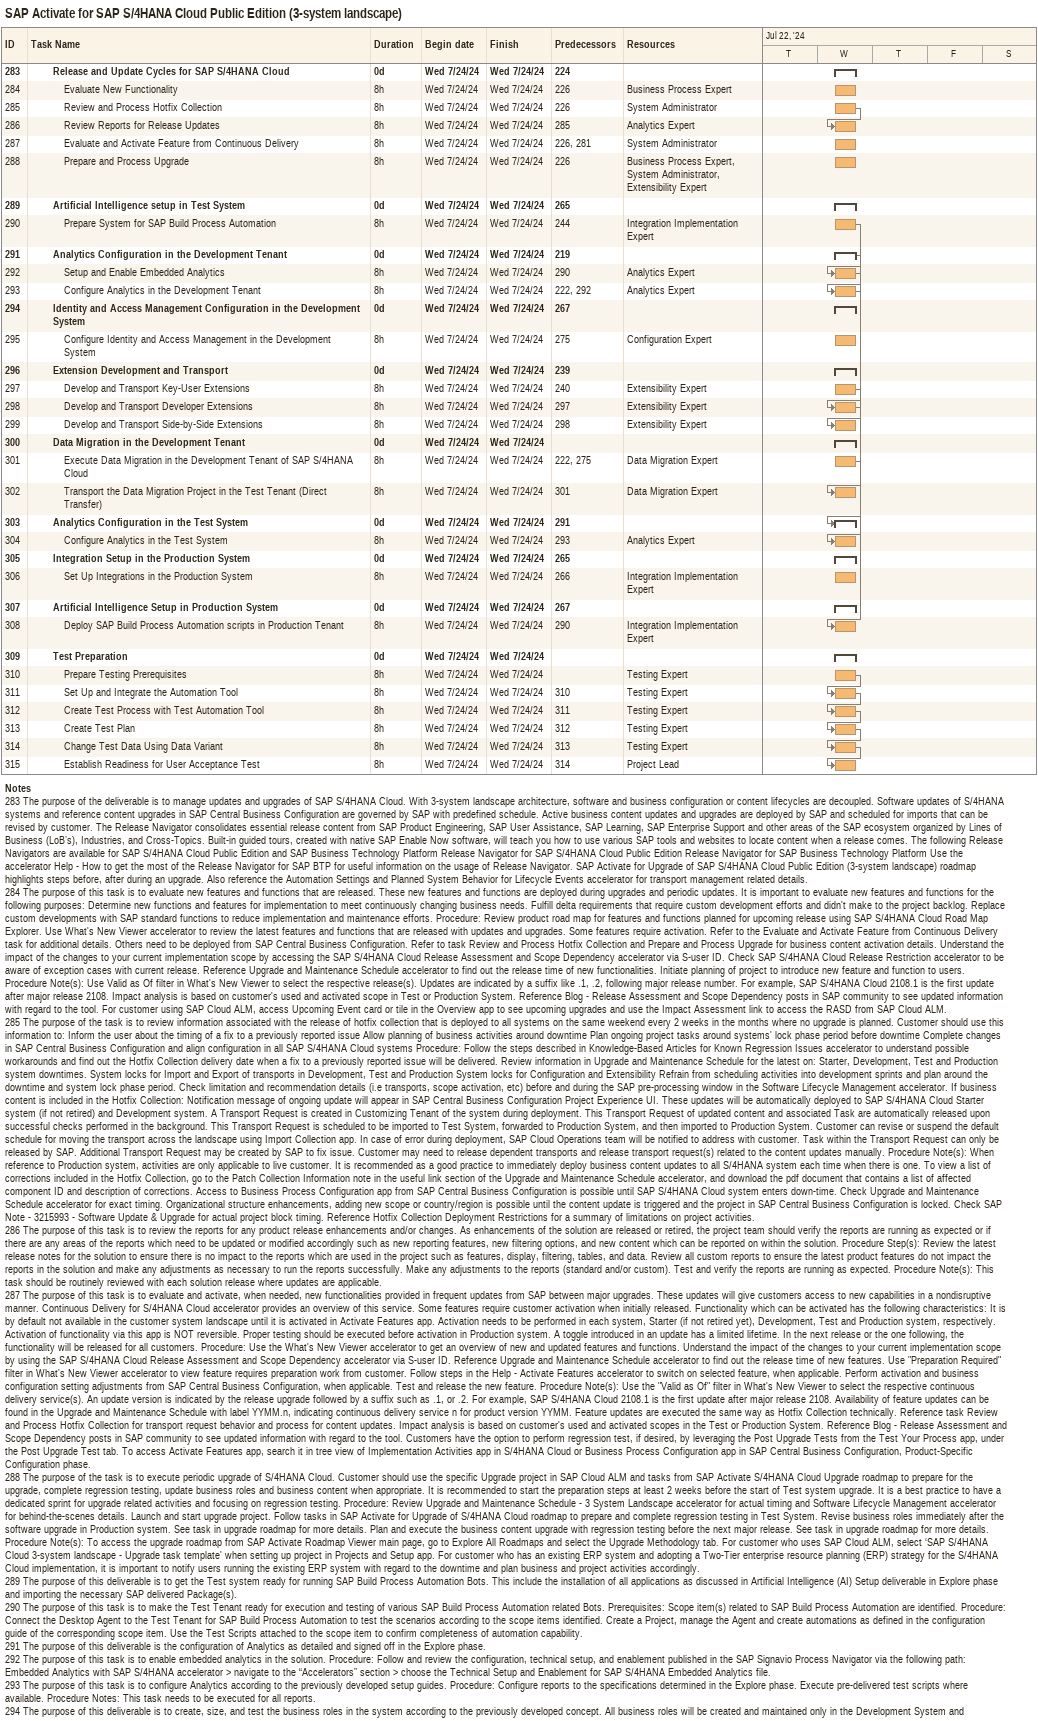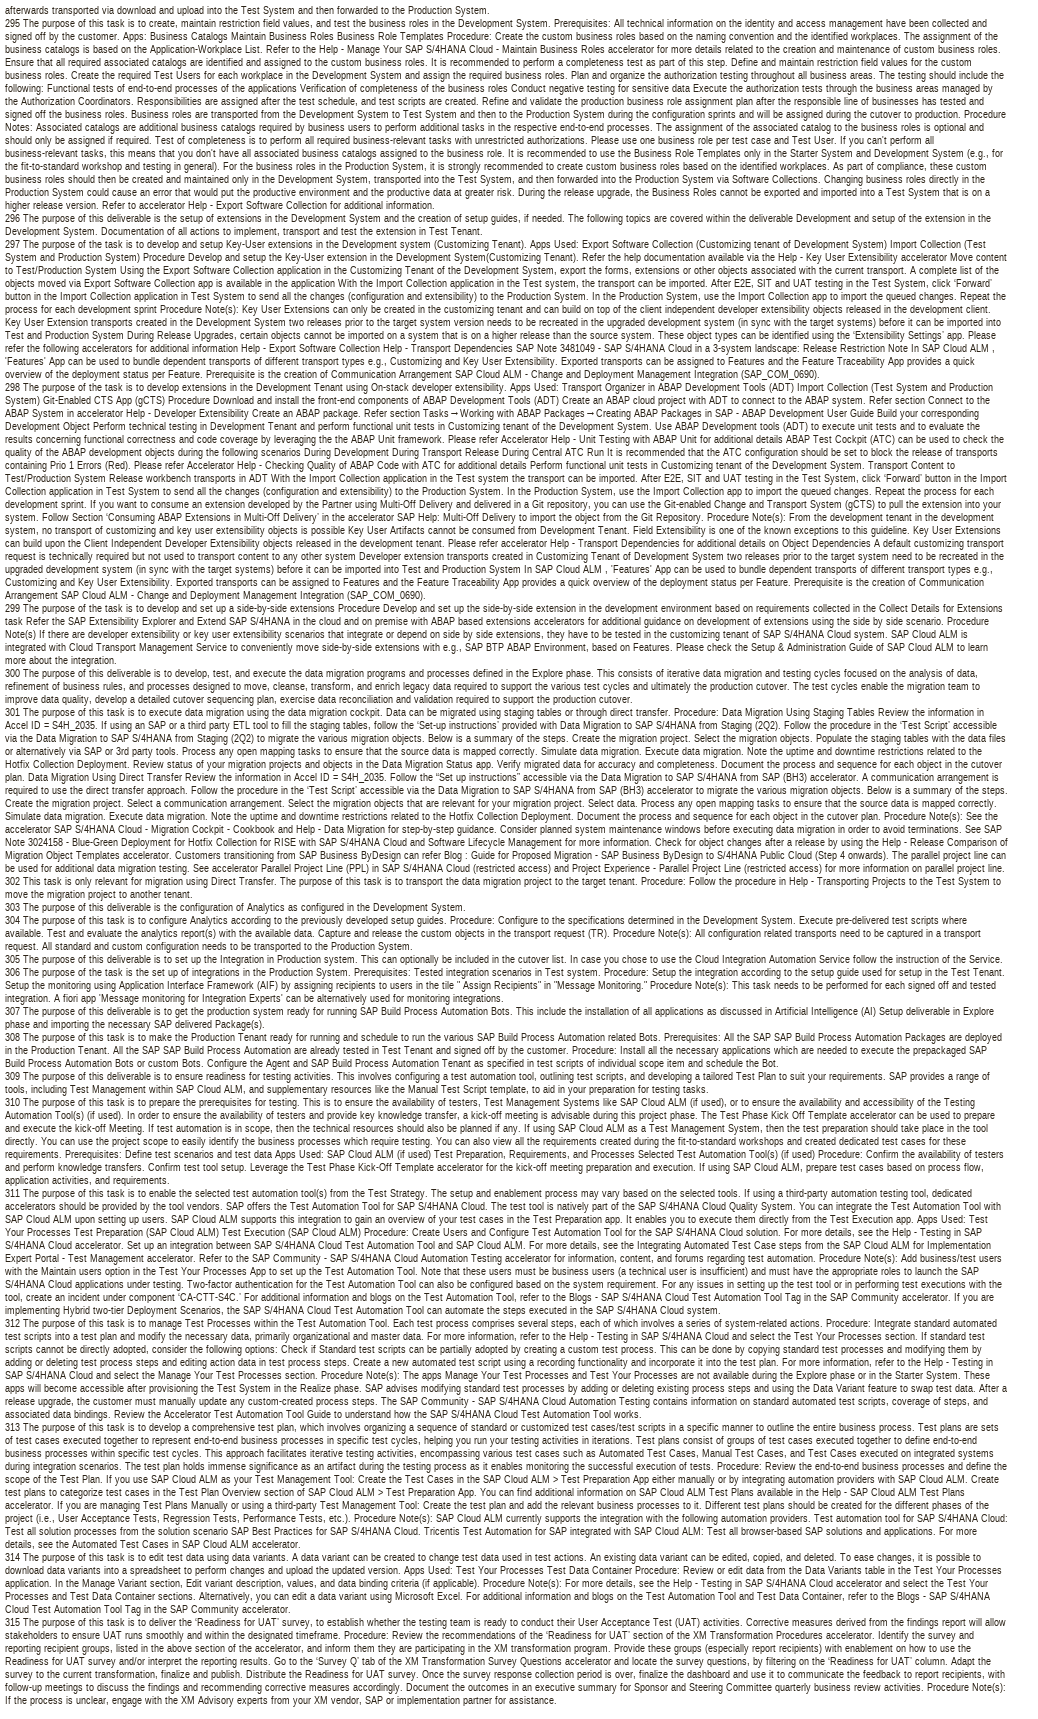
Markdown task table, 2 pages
SAP Activate for SAP S/4HANA Cloud Public Edition (3-system landscape)

| ID | Level | Task | Duration | Start | Finish | Predecessors | Resources |
|---|---|---|---|---|---|---|---|
| 283 | 3 | **Release and Update Cycles for SAP S/4HANA Cloud** | 0d | 2024-07-24 | 2024-07-24 | 224 |  |
| 284 | 4 | Evaluate New Functionality | 8h | 2024-07-24 | 2024-07-24 | 226 | Business Process Expert |
| 285 | 4 | Review and Process Hotfix Collection | 8h | 2024-07-24 | 2024-07-24 | 226 | System Administrator |
| 286 | 4 | Review Reports for Release Updates | 8h | 2024-07-24 | 2024-07-24 | 285 | Analytics Expert |
| 287 | 4 | Evaluate and Activate Feature from Continuous Delivery | 8h | 2024-07-24 | 2024-07-24 | 226, 281 | System Administrator |
| 288 | 4 | Prepare and Process Upgrade | 8h | 2024-07-24 | 2024-07-24 | 226 | Business Process Expert, System Administrator, Extensibility Expert |
| 289 | 3 | **Artificial Intelligence setup in Test System** | 0d | 2024-07-24 | 2024-07-24 | 265 |  |
| 290 | 4 | Prepare System for SAP Build Process Automation | 8h | 2024-07-24 | 2024-07-24 | 244 | Integration Implementation Expert |
| 291 | 3 | **Analytics Configuration in the Development Tenant** | 0d | 2024-07-24 | 2024-07-24 | 219 |  |
| 292 | 4 | Setup and Enable Embedded Analytics | 8h | 2024-07-24 | 2024-07-24 | 290 | Analytics Expert |
| 293 | 4 | Configure Analytics in the Development Tenant | 8h | 2024-07-24 | 2024-07-24 | 222, 292 | Analytics Expert |
| 294 | 3 | **Identity and Access Management Configuration in the Development System** | 0d | 2024-07-24 | 2024-07-24 | 267 |  |
| 295 | 4 | Configure Identity and Access Management in the Development System | 8h | 2024-07-24 | 2024-07-24 | 275 | Configuration Expert |
| 296 | 3 | **Extension Development and Transport** | 0d | 2024-07-24 | 2024-07-24 | 239 |  |
| 297 | 4 | Develop and Transport Key-User Extensions | 8h | 2024-07-24 | 2024-07-24 | 240 | Extensibility Expert |
| 298 | 4 | Develop and Transport Developer Extensions | 8h | 2024-07-24 | 2024-07-24 | 297 | Extensibility Expert |
| 299 | 4 | Develop and Transport Side-by-Side Extensions | 8h | 2024-07-24 | 2024-07-24 | 298 | Extensibility Expert |
| 300 | 3 | **Data Migration in the Development Tenant** | 0d | 2024-07-24 | 2024-07-24 |  |  |
| 301 | 4 | Execute Data Migration in the Development Tenant of SAP S/4HANA Cloud | 8h | 2024-07-24 | 2024-07-24 | 222, 275 | Data Migration Expert |
| 302 | 4 | Transport the Data Migration Project in the Test Tenant (Direct Transfer) | 8h | 2024-07-24 | 2024-07-24 | 301 | Data Migration Expert |
| 303 | 3 | **Analytics Configuration in the Test System** | 0d | 2024-07-24 | 2024-07-24 | 291 |  |
| 304 | 4 | Configure Analytics in the Test System | 8h | 2024-07-24 | 2024-07-24 | 293 | Analytics Expert |
| 305 | 3 | **Integration Setup in the Production System** | 0d | 2024-07-24 | 2024-07-24 | 265 |  |
| 306 | 4 | Set Up Integrations in the Production System | 8h | 2024-07-24 | 2024-07-24 | 266 | Integration Implementation Expert |
| 307 | 3 | **Artificial Intelligence Setup in Production System** | 0d | 2024-07-24 | 2024-07-24 | 267 |  |
| 308 | 4 | Deploy SAP Build Process Automation scripts in Production Tenant | 8h | 2024-07-24 | 2024-07-24 | 290 | Integration Implementation Expert |
| 309 | 3 | **Test Preparation** | 0d | 2024-07-24 | 2024-07-24 |  |  |
| 310 | 4 | Prepare Testing Prerequisites | 8h | 2024-07-24 | 2024-07-24 |  | Testing Expert |
| 311 | 4 | Set Up and Integrate the Automation Tool | 8h | 2024-07-24 | 2024-07-24 | 310 | Testing Expert |
| 312 | 4 | Create Test Process with Test Automation Tool | 8h | 2024-07-24 | 2024-07-24 | 311 | Testing Expert |
| 313 | 4 | Create Test Plan | 8h | 2024-07-24 | 2024-07-24 | 312 | Testing Expert |
| 314 | 4 | Change Test Data Using Data Variant | 8h | 2024-07-24 | 2024-07-24 | 313 | Testing Expert |
| 315 | 4 | Establish Readiness for User Acceptance Test | 8h | 2024-07-24 | 2024-07-24 | 314 | Project Lead |

Notes
- 283: The purpose of the deliverable is to manage updates and upgrades of SAP S/4HANA Cloud. With 3-system landscape architecture, software and business configuration or content lifecycles are decoupled. Software updates of S/4HANA systems and reference content upgrades in SAP Central Business Configuration are governed by SAP with predefined schedule. Active business content updates and upgrades are deployed by SAP and scheduled for imports that can be revised by customer. The Release Navigator consolidates essential release content from SAP Product Engineering, SAP User Assistance, SAP Learning, SAP Enterprise Support and other areas of the SAP ecosystem organized by Lines of Business (LoB’s), Industries, and Cross-Topics. Built-in guided tours, created with native SAP Enable Now software, will teach you how to use various SAP tools and websites to locate content when a release comes. The following Release Navigators are available for SAP S/4HANA Cloud Public Edition and SAP Business Technology Platform Release Navigator for SAP S/4HANA Cloud Public Edition Release Navigator for SAP Business Technology Platform Use the accelerator Help - How to get the most of the Release Navigator for SAP BTP for useful information on the usage of Release Navigator. SAP Activate for Upgrade of SAP S/4HANA Cloud Public Edition (3-system landscape) roadmap highlights steps before, after during an upgrade. Also reference the Automation Settings and Planned System Behavior for Lifecycle Events accelerator for transport management related details.
- 284: The purpose of this task is to evaluate new features and functions that are released. These new features and functions are deployed during upgrades and periodic updates. It is important to evaluate new features and functions for the following purposes: Determine new functions and features for implementation to meet continuously changing business needs. Fulfill delta requirements that require custom development efforts and didn't make to the project backlog. Replace custom developments with SAP standard functions to reduce implementation and maintenance efforts. Procedure: Review product road map for features and functions planned for upcoming release using SAP S/4HANA Cloud Road Map Explorer. Use What's New Viewer accelerator to review the latest features and functions that are released with updates and upgrades. Some features require activation. Refer to the Evaluate and Activate Feature from Continuous Delivery task for additional details. Others need to be deployed from SAP Central Business Configuration. Refer to task Review and Process Hotfix Collection and Prepare and Process Upgrade for business content activation details. Understand the impact of the changes to your current implementation scope by accessing the SAP S/4HANA Cloud Release Assessment and Scope Dependency accelerator via S-user ID. Check SAP S/4HANA Cloud Release Restriction accelerator to be aware of exception cases with current release. Reference Upgrade and Maintenance Schedule accelerator to find out the release time of new functionalities. Initiate planning of project to introduce new feature and function to users. Procedure Note(s): Use Valid as Of filter in What's New Viewer to select the respective release(s). Updates are indicated by a suffix like .1, .2, following major release number. For example, SAP S/4HANA Cloud 2108.1 is the first update after major release 2108. Impact analysis is based on customer's used and activated scope in Test or Production System. Reference Blog - Release Assessment and Scope Dependency posts in SAP community to see updated information with regard to the tool. For customer using SAP Cloud ALM, access Upcoming Event card or tile in the Overview app to see upcoming upgrades and use the Impact Assessment link to access the RASD from SAP Cloud ALM.
- 285: The purpose of the task is to review information associated with the release of hotfix collection that is deployed to all systems on the same weekend every 2 weeks in the months where no upgrade is planned. Customer should use this information to: Inform the user about the timing of a fix to a previously reported issue Allow planning of business activities around downtime Plan ongoing project tasks around systems' lock phase period before downtime Complete changes in SAP Central Business Configuration and align configuration in all SAP S/4HANA Cloud systems Procedure: Follow the steps described in Knowledge-Based Articles for Known Regression Issues accelerator to understand possible workarounds and find out the Hotfix Collection delivery date when a fix to a previously reported issue will be delivered. Review information in Upgrade and Maintenance Schedule for the latest on: Starter, Development, Test and Production system downtimes. System locks for Import and Export of transports in Development, Test and Production System locks for Configuration and Extensibility Refrain from scheduling activities into development sprints and plan around the downtime and system lock phase period. Check limitation and recommendation details (i.e transports, scope activation, etc) before and during the SAP pre-processing window in the Software Lifecycle Management accelerator. If business content is included in the Hotfix Collection: Notification message of ongoing update will appear in SAP Central Business Configuration Project Experience UI. These updates will be automatically deployed to SAP S/4HANA Cloud Starter system (if not retired) and Development system. A Transport Request is created in Customizing Tenant of the system during deployment. This Transport Request of updated content and associated Task are automatically released upon successful checks performed in the background. This Transport Request is scheduled to be imported to Test System, forwarded to Production System, and then imported to Production System. Customer can revise or suspend the default schedule for moving the transport across the landscape using Import Collection app. In case of error during deployment, SAP Cloud Operations team will be notified to address with customer. Task within the Transport Request can only be released by SAP. Additional Transport Request may be created by SAP to fix issue. Customer may need to release dependent transports and release transport request(s) related to the content updates manually. Procedure Note(s): When reference to Production system, activities are only applicable to live customer. It is recommended as a good practice to immediately deploy business content updates to all S/4HANA system each time when there is one. To view a list of corrections included in the Hotfix Collection, go to the Patch Collection Information note in the useful link section of the Upgrade and Maintenance Schedule accelerator, and download the pdf document that contains a list of affected component ID and description of corrections. Access to Business Process Configuration app from SAP Central Business Configuration is possible until SAP S/4HANA Cloud system enters down-time. Check Upgrade and Maintenance Schedule accelerator for exact timing. Organizational structure enhancements, adding new scope or country/region is possible until the content update is triggered and the project in SAP Central Business Configuration is locked. Check SAP Note - 3215993 - Software Update & Upgrade for actual project block timing. Reference Hotfix Collection Deployment Restrictions for a summary of limitations on project activities.
- 286: The purpose of this task is to review the reports for any product release enhancements and/or changes. As enhancements of the solution are released or retired, the project team should verify the reports are running as expected or if there are any areas of the reports which need to be updated or modified accordingly such as new reporting features, new filtering options, and new content which can be reported on within the solution. Procedure Step(s): Review the latest release notes for the solution to ensure there is no impact to the reports which are used in the project such as features, display, filtering, tables, and data. Review all custom reports to ensure the latest product features do not impact the reports in the solution and make any adjustments as necessary to run the reports successfully. Make any adjustments to the reports (standard and/or custom). Test and verify the reports are running as expected. Procedure Note(s): This task should be routinely reviewed with each solution release where updates are applicable.
- 287: The purpose of this task is to evaluate and activate, when needed, new functionalities provided in frequent updates from SAP between major upgrades. These updates will give customers access to new capabilities in a nondisruptive manner. Continuous Delivery for S/4HANA Cloud accelerator provides an overview of this service. Some features require customer activation when initially released. Functionality which can be activated has the following characteristics: It is by default not available in the customer system landscape until it is activated in Activate Features app. Activation needs to be performed in each system, Starter (if not retired yet), Development, Test and Production system, respectively. Activation of functionality via this app is NOT reversible. Proper testing should be executed before activation in Production system. A toggle introduced in an update has a limited lifetime. In the next release or the one following, the functionality will be released for all customers. Procedure: Use the What's New Viewer accelerator to get an overview of new and updated features and functions. Understand the impact of the changes to your current implementation scope by using the SAP S/4HANA Cloud Release Assessment and Scope Dependency accelerator via S-user ID. Reference Upgrade and Maintenance Schedule accelerator to find out the release time of new features. Use "Preparation Required" filter in What's New Viewer accelerator to view feature requires preparation work from customer. Follow steps in the Help - Activate Features accelerator to switch on selected feature, when applicable. Perform activation and business configuration setting adjustments from SAP Central Business Configuration, when applicable. Test and release the new feature. Procedure Note(s): Use the "Valid as Of" filter in What's New Viewer to select the respective continuous delivery service(s). An update version is indicated by the release upgrade followed by a suffix such as .1, or .2. For example, SAP S/4HANA Cloud 2108.1 is the first update after major release 2108. Availability of feature updates can be found in the Upgrade and Maintenance Schedule with label YYMM.n, indicating continuous delivery service n for product version YYMM. Feature updates are executed the same way as Hotfix Collection technically. Reference task Review and Process Hotfix Collection for transport request behavior and process for content updates. Impact analysis is based on customer's used and activated scopes in the Test or Production System. Reference Blog - Release Assessment and Scope Dependency posts in SAP community to see updated information with regard to the tool. Customers have the option to perform regression test, if desired, by leveraging the Post Upgrade Tests from the Test Your Process app, under the Post Upgrade Test tab. To access Activate Features app, search it in tree view of Implementation Activities app in S/4HANA Cloud or Business Process Configuration app in SAP Central Business Configuration, Product-Specific Configuration phase.
- 288: The purpose of the task is to execute periodic upgrade of S/4HANA Cloud. Customer should use the specific Upgrade project in SAP Cloud ALM and tasks from SAP Activate S/4HANA Cloud Upgrade roadmap to prepare for the upgrade, complete regression testing, update business roles and business content when appropriate. It is recommended to start the preparation steps at least 2 weeks before the start of Test system upgrade. It is a best practice to have a dedicated sprint for upgrade related activities and focusing on regression testing. Procedure: Review Upgrade and Maintenance Schedule - 3 System Landscape accelerator for actual timing and Software Lifecycle Management accelerator for behind-the-scenes details. Launch and start upgrade project. Follow tasks in SAP Activate for Upgrade of S/4HANA Cloud roadmap to prepare and complete regression testing in Test System. Revise business roles immediately after the software upgrade in Production system. See task in upgrade roadmap for more details. Plan and execute the business content upgrade with regression testing before the next major release. See task in upgrade roadmap for more details. Procedure Note(s): To access the upgrade roadmap from SAP Activate Roadmap Viewer main page, go to Explore All Roadmaps and select the Upgrade Methodology tab. For customer who uses SAP Cloud ALM, select ‘SAP S/4HANA Cloud 3-system landscape - Upgrade task template' when setting up project in Projects and Setup app. For customer who has an existing ERP system and adopting a Two-Tier enterprise resource planning (ERP) strategy for the S/4HANA Cloud implementation, it is important to notify users running the existing ERP system with regard to the downtime and plan business and project activities accordingly.
- 289: The purpose of this deliverable is to get the Test system ready for running SAP Build Process Automation Bots. This include the installation of all applications as discussed in Artificial Intelligence (AI) Setup deliverable in Explore phase and importing the necessary SAP delivered Package(s).
- 290: The purpose of this task is to make the Test Tenant ready for execution and testing of various SAP Build Process Automation related Bots. Prerequisites: Scope item(s) related to SAP Build Process Automation are identified. Procedure: Connect the Desktop Agent to the Test Tenant for SAP Build Process Automation to test the scenarios according to the scope items identified. Create a Project, manage the Agent and create automations as defined in the configuration guide of the corresponding scope item. Use the Test Scripts attached to the scope item to confirm completeness of automation capability.
- 291: The purpose of this deliverable is the configuration of Analytics as detailed and signed off in the Explore phase.
- 292: The purpose of this task is to enable embedded analytics in the solution. Procedure: Follow and review the configuration, technical setup, and enablement published in the SAP Signavio Process Navigator via the following path: Embedded Analytics with SAP S/4HANA accelerator > navigate to the “Accelerators” section > choose the Technical Setup and Enablement for SAP S/4HANA Embedded Analytics file.
- 293: The purpose of this task is to configure Analytics according to the previously developed setup guides. Procedure: Configure reports to the specifications determined in the Explore phase. Execute pre-delivered test scripts where available. Procedure Notes: This task needs to be executed for all reports.
- 294: The purpose of this deliverable is to create, size, and test the business roles in the system according to the previously developed concept. All business roles will be created and maintained only in the Development System and afterwards transported via download and upload into the Test System and then forwarded to the Production System.
- 295: The purpose of this task is to create, maintain restriction field values, and test the business roles in the Development System. Prerequisites: All technical information on the identity and access management have been collected and signed off by the customer. Apps: Business Catalogs Maintain Business Roles Business Role Templates Procedure: Create the custom business roles based on the naming convention and the identified workplaces. The assignment of the business catalogs is based on the Application-Workplace List. Refer to the Help - Manage Your SAP S/4HANA Cloud - Maintain Business Roles accelerator for more details related to the creation and maintenance of custom business roles. Ensure that all required associated catalogs are identified and assigned to the custom business roles. It is recommended to perform a completeness test as part of this step. Define and maintain restriction field values for the custom business roles. Create the required Test Users for each workplace in the Development System and assign the required business roles. Plan and organize the authorization testing throughout all business areas. The testing should include the following: Functional tests of end-to-end processes of the applications Verification of completeness of the business roles Conduct negative testing for sensitive data Execute the authorization tests through the business areas managed by the Authorization Coordinators. Responsibilities are assigned after the test schedule, and test scripts are created. Refine and validate the production business role assignment plan after the responsible line of businesses has tested and signed off the business roles. Business roles are transported from the Development System to Test System and then to the Production System during the configuration sprints and will be assigned during the cutover to production. Procedure Notes: Associated catalogs are additional business catalogs required by business users to perform additional tasks in the respective end-to-end processes. The assignment of the associated catalog to the business roles is optional and should only be assigned if required. Test of completeness is to perform all required business-relevant tasks with unrestricted authorizations. Please use one business role per test case and Test User. If you can't perform all business-relevant tasks, this means that you don't have all associated business catalogs assigned to the business role. It is recommended to use the Business Role Templates only in the Starter System and Development System (e.g., for the fit-to-standard workshop and testing in general). For the business roles in the Production System, it is strongly recommended to create custom business roles based on the identified workplaces. As part of compliance, these custom business roles should then be created and maintained only in the Development System, transported into the Test System, and then forwarded into the Production System via Software Collections. Changing business roles directly in the Production System could cause an error that would put the productive environment and the productive data at greater risk. During the release upgrade, the Business Roles cannot be exported and imported into a Test System that is on a higher release version. Refer to accelerator Help - Export Software Collection for additional information.
- 296: The purpose of this deliverable is the setup of extensions in the Development System and the creation of setup guides, if needed. The following topics are covered within the deliverable Development and setup of the extension in the Development System. Documentation of all actions to implement, transport and test the extension in Test Tenant.
- 297: The purpose of the task is to develop and setup Key-User extensions in the Development system (Customizing Tenant). Apps Used: Export Software Collection (Customizing tenant of Development System) Import Collection (Test System and Production System) Procedure Develop and setup the Key-User extension in the Development System(Customizing Tenant). Refer the help documentation available via the Help - Key User Extensibility accelerator Move content to Test/Production System Using the Export Software Collection application in the Customizing Tenant of the Development System, export the forms, extensions or other objects associated with the current transport. A complete list of the objects moved via Export Software Collection app is available in the application With the Import Collection application in the Test system, the transport can be imported. After E2E, SIT and UAT testing in the Test System, click ‘Forward’ button in the Import Collection application in Test System to send all the changes (configuration and extensibility) to the Production System. In the Production System, use the Import Collection app to import the queued changes. Repeat the process for each development sprint Procedure Note(s): Key User Extensions can only be created in the customizing tenant and can build on top of the client independent developer extensibility objects released in the development client. Key User Extension transports created in the Development System two releases prior to the target system version needs to be recreated in the upgraded development system (in sync with the target systems) before it can be imported into Test and Production System During Release Upgrades, certain objects cannot be imported on a system that is on a higher release than the source system. These object types can be identified using the ‘Extensibility Settings’ app. Please refer the following accelerators for additional information Help - Export Software Collection Help - Transport Dependencies SAP Note 3481049 - SAP S/4HANA Cloud in a 3-system landscape: Release Restriction Note In SAP Cloud ALM , 'Features' App can be used to bundle dependent transports of different transport types e.g., Customizing and Key User Extensibility. Exported transports can be assigned to Features and the Feature Traceability App provides a quick overview of the deployment status per Feature. Prerequisite is the creation of Communication Arrangement SAP Cloud ALM - Change and Deployment Management Integration (SAP_COM_0690).
- 298: The purpose of the task is to develop extensions in the Development Tenant using On-stack developer extensibility. Apps Used: Transport Organizer in ABAP Development Tools (ADT) Import Collection (Test System and Production System) Git-Enabled CTS App (gCTS) Procedure Download and install the front-end components of ABAP Development Tools (ADT) Create an ABAP cloud project with ADT to connect to the ABAP system. Refer section Connect to the ABAP System in accelerator Help - Developer Extensibility Create an ABAP package. Refer section Tasks→Working with ABAP Packages→Creating ABAP Packages in SAP - ABAP Development User Guide Build your corresponding Development Object Perform technical testing in Development Tenant and perform functional unit tests in Customizing tenant of the Development System. Use ABAP Development tools (ADT) to execute unit tests and to evaluate the results concerning functional correctness and code coverage by leveraging the the ABAP Unit framework. Please refer Accelerator Help - Unit Testing with ABAP Unit for additional details ABAP Test Cockpit (ATC) can be used to check the quality of the ABAP development objects during the following scenarios During Development During Transport Release During Central ATC Run It is recommended that the ATC configuration should be set to block the release of transports containing Prio 1 Errors (Red). Please refer Accelerator Help - Checking Quality of ABAP Code with ATC for additional details Perform functional unit tests in Customizing tenant of the Development System. Transport Content to Test/Production System Release workbench transports in ADT With the Import Collection application in the Test system the transport can be imported. After E2E, SIT and UAT testing in the Test System, click ‘Forward’ button in the Import Collection application in Test System to send all the changes (configuration and extensibility) to the Production System. In the Production System, use the Import Collection app to import the queued changes. Repeat the process for each development sprint. If you want to consume an extension developed by the Partner using Multi-Off Delivery and delivered in a Git repository, you can use the Git-enabled Change and Transport System (gCTS) to pull the extension into your system. Follow Section ‘Consuming ABAP Extensions in Multi-Off Delivery’ in the accelerator SAP Help: Multi-Off Delivery to import the object from the Git Repository. Procedure Note(s): From the development tenant in the development system, no transport of customizing and key user extensibility objects is possible Key User Artifacts cannot be consumed from Development Tenant. Field Extensibility is one of the known exceptions to this guideline. Key User Extensions can build upon the Client Independent Developer Extensibility objects released in the development tenant. Please refer accelerator Help - Transport Dependencies for additional details on Object Dependencies A default customizing transport request is technically required but not used to transport content to any other system Developer extension transports created in Customizing Tenant of Development System two releases prior to the target system need to be recreated in the upgraded development system (in sync with the target systems) before it can be imported into Test and Production System In SAP Cloud ALM , 'Features' App can be used to bundle dependent transports of different transport types e.g., Customizing and Key User Extensibility. Exported transports can be assigned to Features and the Feature Traceability App provides a quick overview of the deployment status per Feature. Prerequisite is the creation of Communication Arrangement SAP Cloud ALM - Change and Deployment Management Integration (SAP_COM_0690).
- 299: The purpose of the task is to develop and set up a side-by-side extensions Procedure Develop and set up the side-by-side extension in the development environment based on requirements collected in the Collect Details for Extensions task Refer the SAP Extensibility Explorer and Extend SAP S/4HANA in the cloud and on premise with ABAP based extensions accelerators for additional guidance on development of extensions using the side by side scenario. Procedure Note(s) If there are developer extensibility or key user extensibility scenarios that integrate or depend on side by side extensions, they have to be tested in the customizing tenant of SAP S/4HANA Cloud system. SAP Cloud ALM is integrated with Cloud Transport Management Service to conveniently move side-by-side extensions with e.g., SAP BTP ABAP Environment, based on Features. Please check the Setup & Administration Guide of SAP Cloud ALM to learn more about the integration.
- 300: The purpose of this deliverable is to develop, test, and execute the data migration programs and processes defined in the Explore phase. This consists of iterative data migration and testing cycles focused on the analysis of data, refinement of business rules, and processes designed to move, cleanse, transform, and enrich legacy data required to support the various test cycles and ultimately the production cutover. The test cycles enable the migration team to improve data quality, develop a detailed cutover sequencing plan, exercise data reconciliation and validation required to support the production cutover.
- 301: The purpose of this task is to execute data migration using the data migration cockpit. Data can be migrated using staging tables or through direct transfer. Procedure: Data Migration Using Staging Tables Review the information in Accel ID = S4H_2035. If using an SAP or a third party ETL tool to fill the staging tables, follow the ‘Set-up instructions’ provided with Data Migration to SAP S/4HANA from Staging (2Q2). Follow the procedure in the ‘Test Script’ accessible via the Data Migration to SAP S/4HANA from Staging (2Q2) to migrate the various migration objects. Below is a summary of the steps. Create the migration project. Select the migration objects. Populate the staging tables with the data files or alternatively via SAP or 3rd party tools. Process any open mapping tasks to ensure that the source data is mapped correctly. Simulate data migration. Execute data migration. Note the uptime and downtime restrictions related to the Hotfix Collection Deployment. Review status of your migration projects and objects in the Data Migration Status app. Verify migrated data for accuracy and completeness. Document the process and sequence for each object in the cutover plan. Data Migration Using Direct Transfer Review the information in Accel ID = S4H_2035. Follow the “Set up instructions” accessible via the Data Migration to SAP S/4HANA from SAP (BH3) accelerator. A communication arrangement is required to use the direct transfer approach. Follow the procedure in the ‘Test Script’ accessible via the Data Migration to SAP S/4HANA from SAP (BH3) accelerator to migrate the various migration objects. Below is a summary of the steps. Create the migration project. Select a communication arrangement. Select the migration objects that are relevant for your migration project. Select data. Process any open mapping tasks to ensure that the source data is mapped correctly. Simulate data migration. Execute data migration. Note the uptime and downtime restrictions related to the Hotfix Collection Deployment. Document the process and sequence for each object in the cutover plan. Procedure Note(s): See the accelerator SAP S/4HANA Cloud - Migration Cockpit - Cookbook and Help - Data Migration for step-by-step guidance. Consider planned system maintenance windows before executing data migration in order to avoid terminations. See SAP Note 3024158 - Blue-Green Deployment for Hotfix Collection for RISE with SAP S/4HANA Cloud and Software Lifecycle Management for more information. Check for object changes after a release by using the Help - Release Comparison of Migration Object Templates accelerator. Customers transitioning from SAP Business ByDesign can refer Blog : Guide for Proposed Migration - SAP Business ByDesign to S/4HANA Public Cloud (Step 4 onwards). The parallel project line can be used for additional data migration testing. See accelerator Parallel Project Line (PPL) in SAP S/4HANA Cloud (restricted access) and Project Experience - Parallel Project Line (restricted access) for more information on parallel project line.
- 302: This task is only relevant for migration using Direct Transfer. The purpose of this task is to transport the data migration project to the target tenant. Procedure: Follow the procedure in Help - Transporting Projects to the Test System to move the migration project to another tenant.
- 303: The purpose of this deliverable is the configuration of Analytics as configured in the Development System.
- 304: The purpose of this task is to configure Analytics according to the previously developed setup guides. Procedure: Configure to the specifications determined in the Development System. Execute pre-delivered test scripts where available. Test and evaluate the analytics report(s) with the available data. Capture and release the custom objects in the transport request (TR). Procedure Note(s): All configuration related transports need to be captured in a transport request. All standard and custom configuration needs to be transported to the Production System.
- 305: The purpose of this deliverable is to set up the Integration in Production system. This can optionally be included in the cutover list. In case you chose to use the Cloud Integration Automation Service follow the instruction of the Service.
- 306: The purpose of the task is the set up of integrations in the Production System. Prerequisites: Tested integration scenarios in Test system. Procedure: Setup the integration according to the setup guide used for setup in the Test Tenant. Setup the monitoring using Application Interface Framework (AIF) by assigning recipients to users in the tile " Assign Recipients" in "Message Monitoring." Procedure Note(s): This task needs to be performed for each signed off and tested integration. A fiori app 'Message monitoring for Integration Experts' can be alternatively used for monitoring integrations.
- 307: The purpose of this deliverable is to get the production system ready for running SAP Build Process Automation Bots. This include the installation of all applications as discussed in Artificial Intelligence (AI) Setup deliverable in Explore phase and importing the necessary SAP delivered Package(s).
- 308: The purpose of this task is to make the Production Tenant ready for running and schedule to run the various SAP Build Process Automation related Bots. Prerequisites: All the SAP SAP Build Process Automation Packages are deployed in the Production Tenant. All the SAP SAP Build Process Automation are already tested in Test Tenant and signed off by the customer. Procedure: Install all the necessary applications which are needed to execute the prepackaged SAP Build Process Automation Bots or custom Bots. Configure the Agent and SAP Build Process Automation Tenant as specified in test scripts of individual scope item and schedule the Bot.
- 309: The purpose of this deliverable is to ensure readiness for testing activities. This involves configuring a test automation tool, outlining test scripts, and developing a tailored Test Plan to suit your requirements. SAP provides a range of tools, including Test Management within SAP Cloud ALM, and supplementary resources like the Manual Test Script template, to aid in your preparation for testing tasks.
- 310: The purpose of this task is to prepare the prerequisites for testing. This is to ensure the availability of testers, Test Management Systems like SAP Cloud ALM (if used), or to ensure the availability and accessibility of the Testing Automation Tool(s) (if used). In order to ensure the availability of testers and provide key knowledge transfer, a kick-off meeting is advisable during this project phase. The Test Phase Kick Off Template accelerator can be used to prepare and execute the kick-off Meeting. If test automation is in scope, then the technical resources should also be planned if any. If using SAP Cloud ALM as a Test Management System, then the test preparation should take place in the tool directly. You can use the project scope to easily identify the business processes which require testing. You can also view all the requirements created during the fit-to-standard workshops and created dedicated test cases for these requirements. Prerequisites: Define test scenarios and test data Apps Used: SAP Cloud ALM (if used) Test Preparation, Requirements, and Processes Selected Test Automation Tool(s) (if used) Procedure: Confirm the availability of testers and perform knowledge transfers. Confirm test tool setup. Leverage the Test Phase Kick-Off Template accelerator for the kick-off meeting preparation and execution. If using SAP Cloud ALM, prepare test cases based on process flow, application activities, and requirements.
- 311: The purpose of this task is to enable the selected test automation tool(s) from the Test Strategy. The setup and enablement process may vary based on the selected tools. If using a third-party automation testing tool, dedicated accelerators should be provided by the tool vendors. SAP offers the Test Automation Tool for SAP S/4HANA Cloud. The test tool is natively part of the SAP S/4HANA Cloud Quality System. You can integrate the Test Automation Tool with SAP Cloud ALM upon setting up users. SAP Cloud ALM supports this integration to gain an overview of your test cases in the Test Preparation app. It enables you to execute them directly from the Test Execution app. Apps Used: Test Your Processes Test Preparation (SAP Cloud ALM) Test Execution (SAP Cloud ALM) Procedure: Create Users and Configure Test Automation Tool for the SAP S/4HANA Cloud solution. For more details, see the Help - Testing in SAP S/4HANA Cloud accelerator. Set up an integration between SAP S/4HANA Cloud Test Automation Tool and SAP Cloud ALM. For more details, see the Integrating Automated Test Case steps from the SAP Cloud ALM for Implementation Expert Portal - Test Management accelerator. Refer to the SAP Community - SAP S/4HANA Cloud Automation Testing accelerator for information, content, and forums regarding test automation. Procedure Note(s): Add business/test users with the Maintain users option in the Test Your Processes App to set up the Test Automation Tool. Note that these users must be business users (a technical user is insufficient) and must have the appropriate roles to launch the SAP S/4HANA Cloud applications under testing. Two-factor authentication for the Test Automation Tool can also be configured based on the system requirement. For any issues in setting up the test tool or in performing test executions with the tool, create an incident under component ‘CA-CTT-S4C.’ For additional information and blogs on the Test Automation Tool, refer to the Blogs - SAP S/4HANA Cloud Test Automation Tool Tag in the SAP Community accelerator. If you are implementing Hybrid two-tier Deployment Scenarios, the SAP S/4HANA Cloud Test Automation Tool can automate the steps executed in the SAP S/4HANA Cloud system.
- 312: The purpose of this task is to manage Test Processes within the Test Automation Tool. Each test process comprises several steps, each of which involves a series of system-related actions. Procedure: Integrate standard automated test scripts into a test plan and modify the necessary data, primarily organizational and master data. For more information, refer to the Help - Testing in SAP S/4HANA Cloud and select the Test Your Processes section. If standard test scripts cannot be directly adopted, consider the following options: Check if Standard test scripts can be partially adopted by creating a custom test process. This can be done by copying standard test processes and modifying them by adding or deleting test process steps and editing action data in test process steps. Create a new automated test script using a recording functionality and incorporate it into the test plan. For more information, refer to the Help - Testing in SAP S/4HANA Cloud and select the Manage Your Test Processes section. Procedure Note(s): The apps Manage Your Test Processes and Test Your Processes are not available during the Explore phase or in the Starter System. These apps will become accessible after provisioning the Test System in the Realize phase. SAP advises modifying standard test processes by adding or deleting existing process steps and using the Data Variant feature to swap test data. After a release upgrade, the customer must manually update any custom-created process steps. The SAP Community - SAP S/4HANA Cloud Automation Testing contains information on standard automated test scripts, coverage of steps, and associated data bindings. Review the Accelerator Test Automation Tool Guide to understand how the SAP S/4HANA Cloud Test Automation Tool works.
- 313: The purpose of this task is to develop a comprehensive test plan, which involves organizing a sequence of standard or customized test cases/test scripts in a specific manner to outline the entire business process. Test plans are sets of test cases executed together to represent end-to-end business processes in specific test cycles, helping you run your testing activities in iterations. Test plans consist of groups of test cases executed together to define end-to-end business processes within specific test cycles. This approach facilitates iterative testing activities, encompassing various test cases such as Automated Test Cases, Manual Test Cases, and Test Cases executed on integrated systems during integration scenarios. The test plan holds immense significance as an artifact during the testing process as it enables monitoring the successful execution of tests. Procedure: Review the end-to-end business processes and define the scope of the Test Plan. If you use SAP Cloud ALM as your Test Management Tool: Create the Test Cases in the SAP Cloud ALM > Test Preparation App either manually or by integrating automation providers with SAP Cloud ALM. Create test plans to categorize test cases in the Test Plan Overview section of SAP Cloud ALM > Test Preparation App. You can find additional information on SAP Cloud ALM Test Plans available in the Help - SAP Cloud ALM Test Plans accelerator. If you are managing Test Plans Manually or using a third-party Test Management Tool: Create the test plan and add the relevant business processes to it. Different test plans should be created for the different phases of the project (i.e., User Acceptance Tests, Regression Tests, Performance Tests, etc.). Procedure Note(s): SAP Cloud ALM currently supports the integration with the following automation providers. Test automation tool for SAP S/4HANA Cloud: Test all solution processes from the solution scenario SAP Best Practices for SAP S/4HANA Cloud. Tricentis Test Automation for SAP integrated with SAP Cloud ALM: Test all browser-based SAP solutions and applications. For more details, see the Automated Test Cases in SAP Cloud ALM accelerator.
- 314: The purpose of this task is to edit test data using data variants. A data variant can be created to change test data used in test actions. An existing data variant can be edited, copied, and deleted. To ease changes, it is possible to download data variants into a spreadsheet to perform changes and upload the updated version. Apps Used: Test Your Processes Test Data Container Procedure: Review or edit data from the Data Variants table in the Test Your Processes application. In the Manage Variant section, Edit variant description, values, and data binding criteria (if applicable). Procedure Note(s): For more details, see the Help - Testing in SAP S/4HANA Cloud accelerator and select the Test Your Processes and Test Data Container sections. Alternatively, you can edit a data variant using Microsoft Excel. For additional information and blogs on the Test Automation Tool and Test Data Container, refer to the Blogs - SAP S/4HANA Cloud Test Automation Tool Tag in the SAP Community accelerator.
- 315: The purpose of this task is to deliver the ‘Readiness for UAT’ survey, to establish whether the testing team is ready to conduct their User Acceptance Test (UAT) activities. Corrective measures derived from the findings report will allow stakeholders to ensure UAT runs smoothly and within the designated timeframe. Procedure: Review the recommendations of the ‘Readiness for UAT’ section of the XM Transformation Procedures accelerator. Identify the survey and reporting recipient groups, listed in the above section of the accelerator, and inform them they are participating in the XM transformation program. Provide these groups (especially report recipients) with enablement on how to use the Readiness for UAT survey and/or interpret the reporting results. Go to the ‘Survey Q’ tab of the XM Transformation Survey Questions accelerator and locate the survey questions, by filtering on the ‘Readiness for UAT’ column. Adapt the survey to the current transformation, finalize and publish. Distribute the Readiness for UAT survey. Once the survey response collection period is over, finalize the dashboard and use it to communicate the feedback to report recipients, with follow-up meetings to discuss the findings and recommending corrective measures accordingly. Document the outcomes in an executive summary for Sponsor and Steering Committee quarterly business review activities. Procedure Note(s): If the process is unclear, engage with the XM Advisory experts from your XM vendor, SAP or implementation partner for assistance.
